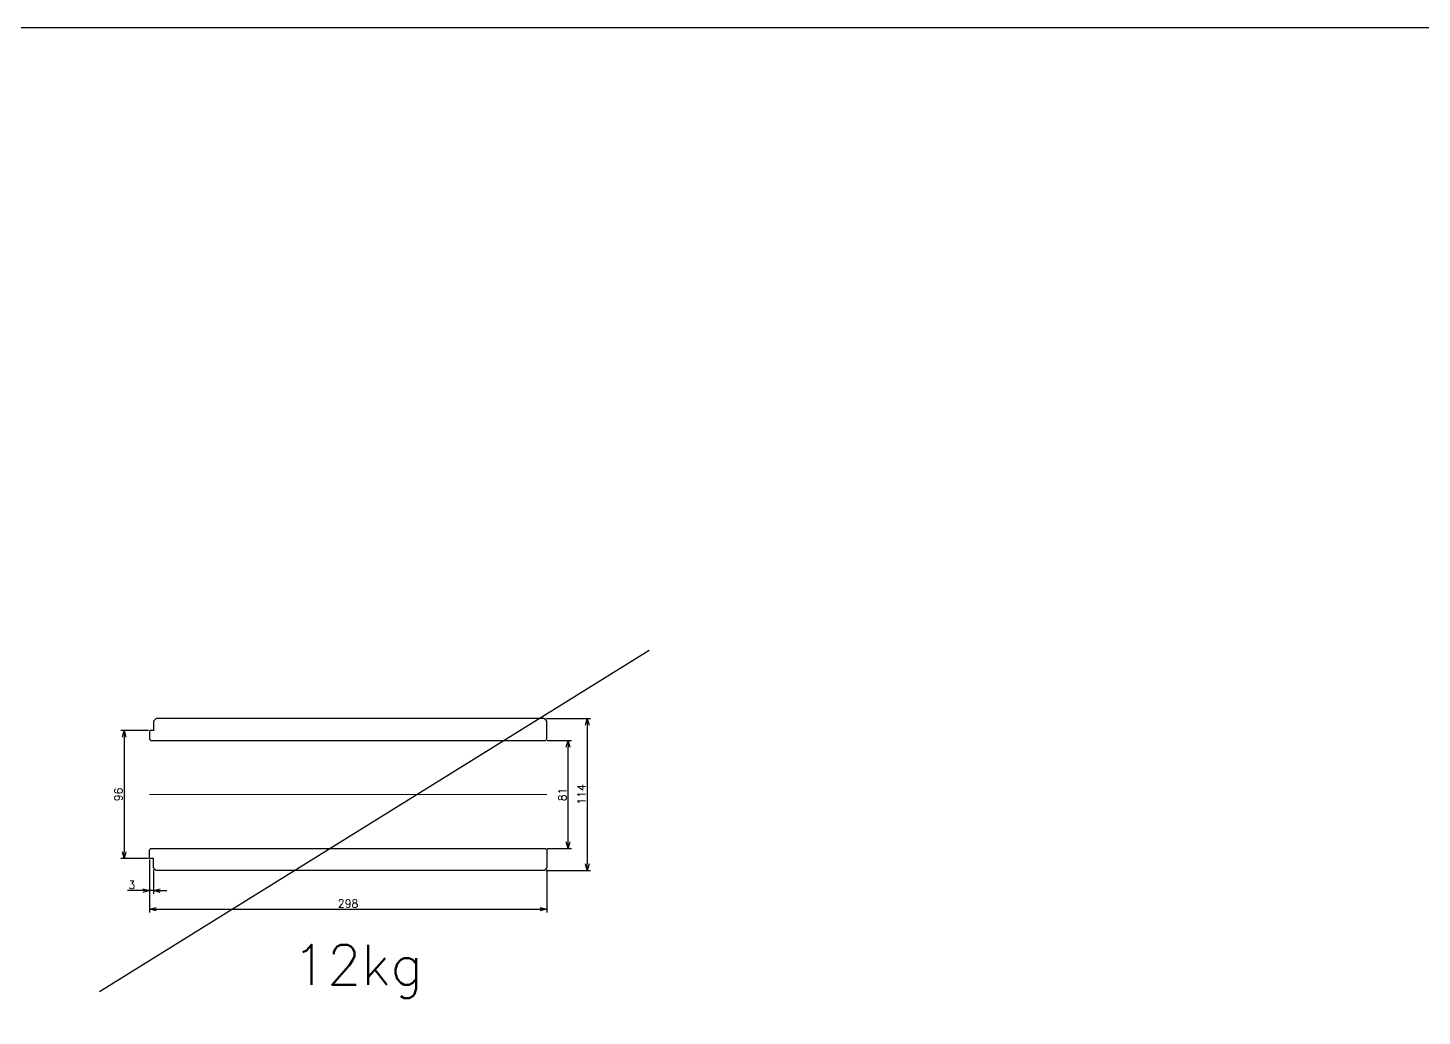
# Model space of a CAD drawing. Header units: millimetres. Extents: x -16130 to 36813, y -8099 to 27484.
# Drawn here: x -9952 to -8907, y 18786 to 19527 of the extents above; entities that cross this region are included whole.
import ezdxf

# ---------------------------------------------------------------- set-up
doc = ezdxf.new("R2010")
doc.units = ezdxf.units.MM
doc.header["$LTSCALE"] = 6
doc.header["$PDMODE"] = 99
doc.header["$PDSIZE"] = 1
doc.layers.add('08_DIM', color=3, linetype='Continuous', lineweight=13)
doc.layers.add('10_DRAFT', color=8, linetype='Continuous', lineweight=0, plot=False)
doc.styles.add('KSS_TXT', font='txt.shx', dxfattribs={"bigfont": 'extfont2.shx'})
doc.dimstyles.new('KSS_DIM', dxfattribs={"dimtxt": 3, "dimasz": 2.5, "dimexe": 1.25, "dimexo": 0.625, "dimtad": 1, "dimdsep": 46, "dimtxsty": 'KSS_TXT', "dimblk": 'OPEN30', "dimcen": 0, "dimazin": 2, "dimtfac": 0.75, "dimtmove": 0, "dimatfit": 3, "dimldrblk": 'OPEN30', "dimfxl": 1, "dimtolj": 1, "dimarcsym": 0})

# ---------------------------------------------------------------- blocks, each defined once
blk = doc.blocks.new('A$C3DAA46B3_1_1')
at = {"color": 0}
for points in [[(-48, 0.5), (-47.5, 0), (-41.5, 0), (-40.5, 1), (-40.5, 297), (-41.5, 298), (-55, 298), (-57, 296), (-57, 5), (-55, 3), (-48, 3), (-48, 0.5)], [(48, 0.5), (47.5, 0), (41.5, 0), (40.5, 1), (40.5, 297), (41.5, 298), (55, 298), (57, 296), (57, 5), (55, 3), (48, 3), (48, 0.5)]]:
    blk.add_lwpolyline(points, dxfattribs=at)
at = {"layer": '10_DRAFT'}
blk.add_line((0, 298), (0, 0), dxfattribs=at)
blk = doc.blocks.new('_Open30')
at = {"color": 0, "linetype": 'ByBlock', "lineweight": -2}
for p, q in [((-1, 0.27), (0, 0)), ((0, 0), (-1, -0.27)), ((0, 0), (-1, 0))]:
    blk.add_line(p, q, dxfattribs=at)
blk = doc.blocks.new('*D1643')
at = {"layer": '08_DIM', "color": 0, "lineweight": -2, "transparency": 16777216}
for p, q in [((-9862, 18999.9), (-9882.7, 18999.9)), ((-9880.2, 18994.9), (-9880.2, 18908.9)), ((-9862, 18903.9), (-9882.7, 18903.9))]:
    blk.add_line(p, q, dxfattribs=at)
at = {"layer": 'Defpoints', "color": 0, "transparency": 16777216}
for p in [(-9860.8, 18999.9), (-9880.2, 18903.9), (-9860.8, 18903.9)]:
    blk.add_point(p, dxfattribs=at)
at = {"layer": '08_DIM', "color": 0, "lineweight": -2, "transparency": 16777216, "xscale": 5, "yscale": 5, "zscale": 5}
for p, rotation in [((-9880.2, 18999.9), 90), ((-9880.2, 18903.9), 270)]:
    blk.add_blockref('_Open30', p, dxfattribs=dict(at, rotation=rotation))
at = {"layer": '08_DIM', "color": 0, "transparency": 16777216, "insert": (-9884.5, 18951.9), "char_height": 6, "attachment_point": 5, "rotation": 90, "style": 'KSS_TXT'}
blk.add_mtext('\\A1;96', dxfattribs=at)
blk = doc.blocks.new('*D1644')
at = {"layer": '08_DIM', "color": 0, "lineweight": -2, "transparency": 16777216}
for p, q in [((-9861.3, 18903.2), (-9861.3, 18877.3)), ((-9858.3, 18895.7), (-9858.3, 18877.3)), ((-9866.3, 18879.8), (-9877.8, 18879.8)), ((-9858.3, 18879.8), (-9861.3, 18879.8)), ((-9853.3, 18879.8), (-9848.3, 18879.8))]:
    blk.add_line(p, q, dxfattribs=at)
at = {"layer": 'Defpoints', "color": 0, "transparency": 16777216}
for p in [(-9861.3, 18904.4), (-9858.3, 18896.9), (-9861.3, 18879.8)]:
    blk.add_point(p, dxfattribs=at)
at = {"layer": '08_DIM', "color": 0, "lineweight": -2, "transparency": 16777216, "xscale": 5, "yscale": 5, "zscale": 5}
blk.add_blockref('_Open30', (-9861.3, 18879.8), dxfattribs=at)
at = {"layer": '08_DIM', "color": 0, "lineweight": -2, "transparency": 16777216, "xscale": 5, "yscale": 5, "zscale": 5, "rotation": 180}
blk.add_blockref('_Open30', (-9858.3, 18879.8), dxfattribs=at)
at = {"layer": '08_DIM', "color": 0, "transparency": 16777216, "insert": (-9874.5, 18884.1), "char_height": 6, "attachment_point": 5, "style": 'KSS_TXT'}
blk.add_mtext('\\A1;3', dxfattribs=at)
blk = doc.blocks.new('*D1645')
at = {"layer": '08_DIM', "color": 0, "lineweight": -2, "transparency": 16777216}
for p, q in [((-9861.3, 18903.2), (-9861.3, 18863.4)), ((-9563.3, 18895.7), (-9563.3, 18863.4)), ((-9856.3, 18865.9), (-9568.3, 18865.9))]:
    blk.add_line(p, q, dxfattribs=at)
at = {"layer": 'Defpoints', "color": 0, "transparency": 16777216}
for p in [(-9861.3, 18904.4), (-9563.3, 18896.9), (-9563.3, 18865.9)]:
    blk.add_point(p, dxfattribs=at)
at = {"layer": '08_DIM', "color": 0, "lineweight": -2, "transparency": 16777216, "xscale": 5, "yscale": 5, "zscale": 5, "rotation": 180}
blk.add_blockref('_Open30', (-9861.3, 18865.9), dxfattribs=at)
at = {"layer": '08_DIM', "color": 0, "lineweight": -2, "transparency": 16777216, "xscale": 5, "yscale": 5, "zscale": 5}
blk.add_blockref('_Open30', (-9563.3, 18865.9), dxfattribs=at)
at = {"layer": '08_DIM', "color": 0, "transparency": 16777216, "insert": (-9712.3, 18870.1), "char_height": 6, "attachment_point": 5, "style": 'KSS_TXT'}
blk.add_mtext('\\A1;298', dxfattribs=at)
blk = doc.blocks.new('*D1646')
at = {"layer": '08_DIM', "color": 0, "lineweight": -2, "transparency": 16777216}
for p, q in [((-9563, 18992.4), (-9544.8, 18992.4)), ((-9547.3, 18916.4), (-9547.3, 18987.4)), ((-9563, 18911.4), (-9544.8, 18911.4))]:
    blk.add_line(p, q, dxfattribs=at)
at = {"layer": 'Defpoints', "color": 0, "transparency": 16777216}
for p in [(-9564.3, 18992.4), (-9547.3, 18992.4), (-9564.3, 18911.4)]:
    blk.add_point(p, dxfattribs=at)
at = {"layer": '08_DIM', "color": 0, "lineweight": -2, "transparency": 16777216, "xscale": 5, "yscale": 5, "zscale": 5}
for p, rotation in [((-9547.3, 18992.4), 90), ((-9547.3, 18911.4), 270)]:
    blk.add_blockref('_Open30', p, dxfattribs=dict(at, rotation=rotation))
at = {"layer": '08_DIM', "color": 0, "transparency": 16777216, "insert": (-9551.6, 18951.9), "char_height": 6, "attachment_point": 5, "rotation": 90, "style": 'KSS_TXT'}
blk.add_mtext('\\A1;81', dxfattribs=at)
blk = doc.blocks.new('*D1647')
at = {"layer": '08_DIM', "color": 0, "lineweight": -2, "transparency": 16777216}
for p, q in [((-9564, 19008.9), (-9530.4, 19008.9)), ((-9532.9, 19003.9), (-9532.9, 18899.9)), ((-9564, 18894.9), (-9530.4, 18894.9))]:
    blk.add_line(p, q, dxfattribs=at)
at = {"layer": 'Defpoints', "color": 0, "transparency": 16777216}
for p in [(-9565.3, 19008.9), (-9565.3, 18894.9), (-9532.9, 18894.9)]:
    blk.add_point(p, dxfattribs=at)
at = {"layer": '08_DIM', "color": 0, "lineweight": -2, "transparency": 16777216, "xscale": 5, "yscale": 5, "zscale": 5}
for p, rotation in [((-9532.9, 19008.9), 90), ((-9532.9, 18894.9), 270)]:
    blk.add_blockref('_Open30', p, dxfattribs=dict(at, rotation=rotation))
at = {"layer": '08_DIM', "color": 0, "transparency": 16777216, "insert": (-9537.2, 18951.9), "char_height": 6, "attachment_point": 5, "rotation": 90, "style": 'KSS_TXT'}
blk.add_mtext('\\A1;114', dxfattribs=at)

msp = doc.modelspace()

# ---------------------------------------------------------------- linework, layer by layer
at = {"color": 3}
msp.add_line((-9486.44156, 19059.79877), (-9898.79006, 18803.79504), dxfattribs=at)
at = {"color": 2}
msp.add_lwpolyline([(-10784.35796, 15962.3952), (-1590.80397, 15962.3952), (-1590.80397, 19526.87304), (-10784.35796, 19526.87304)], close=True, dxfattribs=at)

# ---------------------------------------------------------------- block references
at = {"rotation": 270}
msp.add_blockref('A$C3DAA46B3_1_1', (-9861.28659, 18951.92952), dxfattribs=at)

# ---------------------------------------------------------------- texts
at = {"layer": '08_DIM', "color": 6, "style": 'KSS_TXT'}
msp.add_text('12kg', height=30, dxfattribs=at).set_placement((-9753.84714, 18809.2467))

# ---------------------------------------------------------------- dimensions: what is measured, and where the dimension line sits
at = {"layer": '08_DIM'}
for base, p1, p2, picture, middle in [((-9532.91226, 18894.92952), (-9565.28659, 19008.92952), (-9565.28659, 18894.92952), '*D1647', (-9537.16226, 18951.92952)), ((-9880.21223, 18903.92952), (-9860.78659, 18999.92952), (-9860.78659, 18903.92952), '*D1643', (-9884.46223, 18951.92952)), ((-9547.3017, 18992.42952), (-9564.28659, 18911.42952), (-9564.28659, 18992.42952), '*D1646', (-9551.5517, 18951.92952))]:
    dim = msp.add_linear_dim(base=base, p1=p1, p2=p2, angle=90, dimstyle='KSS_DIM', override={"dimscale": 2}, dxfattribs=at)
    dim.commit()
    dim.dimension.update_dxf_attribs({"geometry": picture, "text_midpoint": middle})
for base, p1, p2, picture, middle in [((-9861.28659, 18879.80159), (-9858.28659, 18896.92952), (-9861.28659, 18904.42952), '*D1644', (-9874.53659, 18884.05159)), ((-9563.28659, 18865.87243), (-9861.28659, 18904.42952), (-9563.28659, 18896.92952), '*D1645', (-9712.28659, 18870.12243))]:
    dim = msp.add_linear_dim(base=base, p1=p1, p2=p2, dimstyle='KSS_DIM', override={"dimscale": 2}, dxfattribs=at)
    dim.commit()
    dim.dimension.update_dxf_attribs({"geometry": picture, "text_midpoint": middle})

doc.saveas('drawing.dxf')
